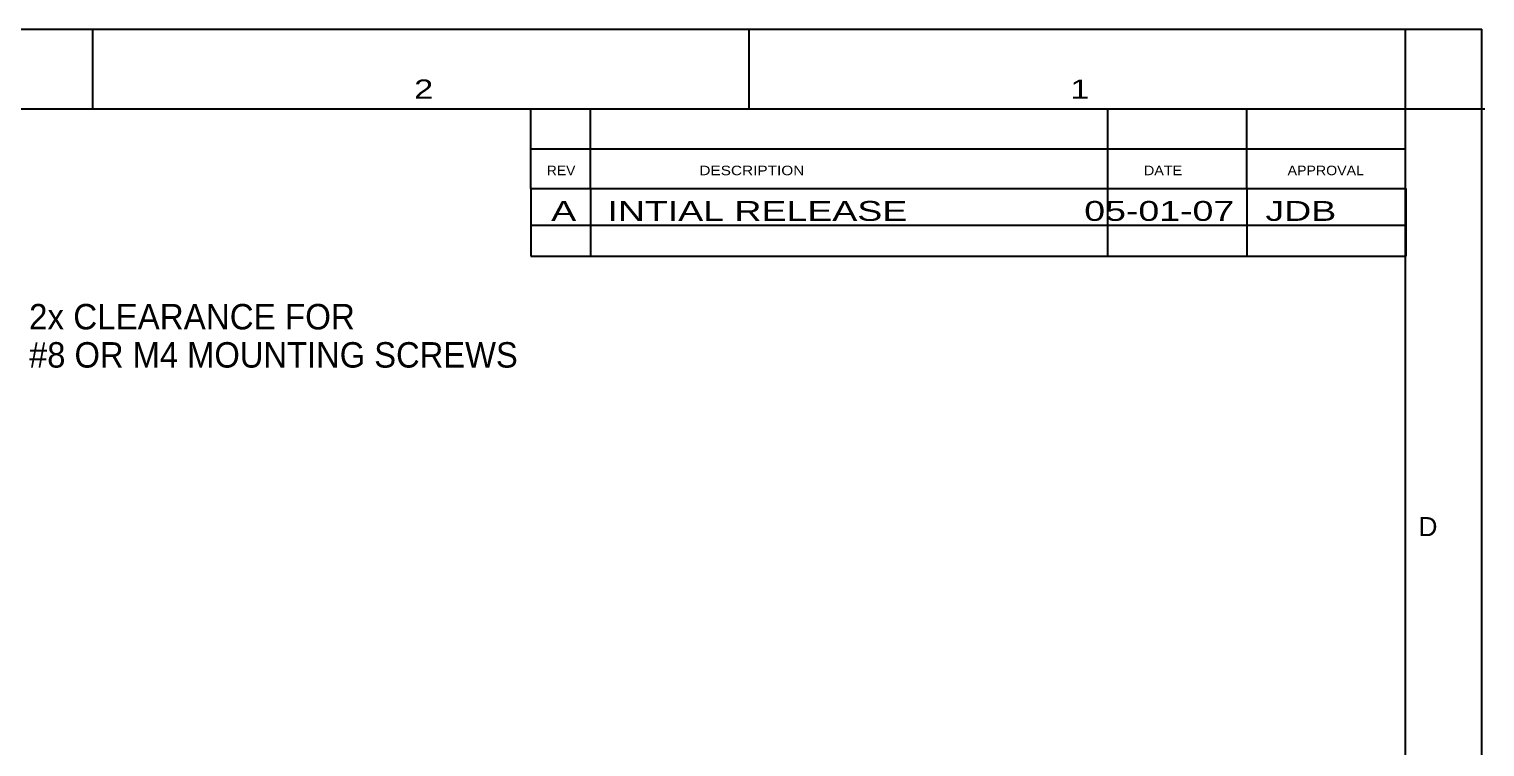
# Model space of a CAD drawing. Extents: x 0 to 34, y -0.3 to 21.7.
# Drawn here: x 24.87 to 34.02, y 17.23 to 21.74 of the extents above; entities that cross this region are included whole.
import ezdxf
from ezdxf.enums import TextEntityAlignment as Align

# ---------------------------------------------------------------- set-up
doc = ezdxf.new("R2010")
doc.units = 0
doc.header["$LTSCALE"] = 1.87
doc.linetypes.add('DOT', pattern=[0.2, 0.1, -0.1])
doc.layers.get('0').update_dxf_attribs({"linetype": 'CONTINUOUS'})

msp = doc.modelspace()

# ---------------------------------------------------------------- linework, layer by layer
at = {"color": 7, "linetype": 'CONTINUOUS'}
for p in [(0, 21.74), (34, -0.26)]:
    msp.add_line(p, (34, 21.74), dxfattribs=at)
at = {"color": 6, "linetype": 'CONTINUOUS'}
for p, q in [((25.27, 21.2383), (25.27, 21.7383)), ((29.395, 21.2383), (29.395, 21.7383)), ((33.52, -0.2617), (33.52, 21.7383)), ((0.02, 21.2383), (34.02, 21.2383)), ((28.022, 21.2383), (28.022, 20.7383)), ((28.397, 21.2383), (28.397, 20.7383)), ((31.6474, 21.2373), (31.6474, 20.7373)), ((32.522, 21.2383), (32.522, 20.7383)), ((28.022, 20.9883), (33.52, 20.9883)), ((28.022, 20.7383), (33.52, 20.7383))]:
    msp.add_line(p, q, dxfattribs=at)
at = {"color": 2, "linetype": 'DOT'}
msp.add_line((34, -0.2617), (34, 21.7383), dxfattribs=at)
at = {"color": 2, "linetype": 'CONTINUOUS'}
for p, q in [((28.0232, 20.7378), (33.5232, 20.7378)), ((28.0232, 20.7378), (28.0232, 20.3128)), ((28.3982, 20.7378), (28.3982, 20.3128)), ((31.6482, 20.7378), (31.6482, 20.3128)), ((32.5232, 20.7378), (32.5232, 20.3128)), ((33.5232, 20.7378), (33.5232, 20.3128)), ((28.0232, 20.5078), (33.5232, 20.5078)), ((28.0232, 20.3128), (33.5232, 20.3128))]:
    msp.add_line(p, q, dxfattribs=at)

# ---------------------------------------------------------------- texts
for s, height, p, p2 in [('2', 0.12, (27.2896, 21.3033), (27.4096, 21.3033)), ('1', 0.12, (31.4146, 21.3033), (31.5346, 21.3033)), ('REV', 0.06, (28.1232, 20.8217), (28.3032, 20.8217)), ('DESCRIPTION', 0.06, (29.0824, 20.8217), (29.7424, 20.8217)), ('DATE', 0.06, (31.877, 20.8217), (32.117, 20.8217)), ('APPROVAL', 0.06, (32.7798, 20.8217), (33.2598, 20.8217)), (' A   INTIAL RELEASE                 05-01-07   JDB', 0.125, (28.0857, 20.5347), (33.0857, 20.5347)), ('2x CLEARANCE FOR', 0.16, (24.869, 19.8525), (26.917, 19.8525)), ('#8 OR M4 MOUNTING SCREWS', 0.16, (24.869, 19.6125), (27.941, 19.6125)), ('D', 0.12, (33.6021, 18.5533), (33.7221, 18.5533))]:
    msp.add_text(s, height=height, dxfattribs=at).set_placement(p, p2, align=Align.FIT)

doc.saveas('drawing.dxf')
